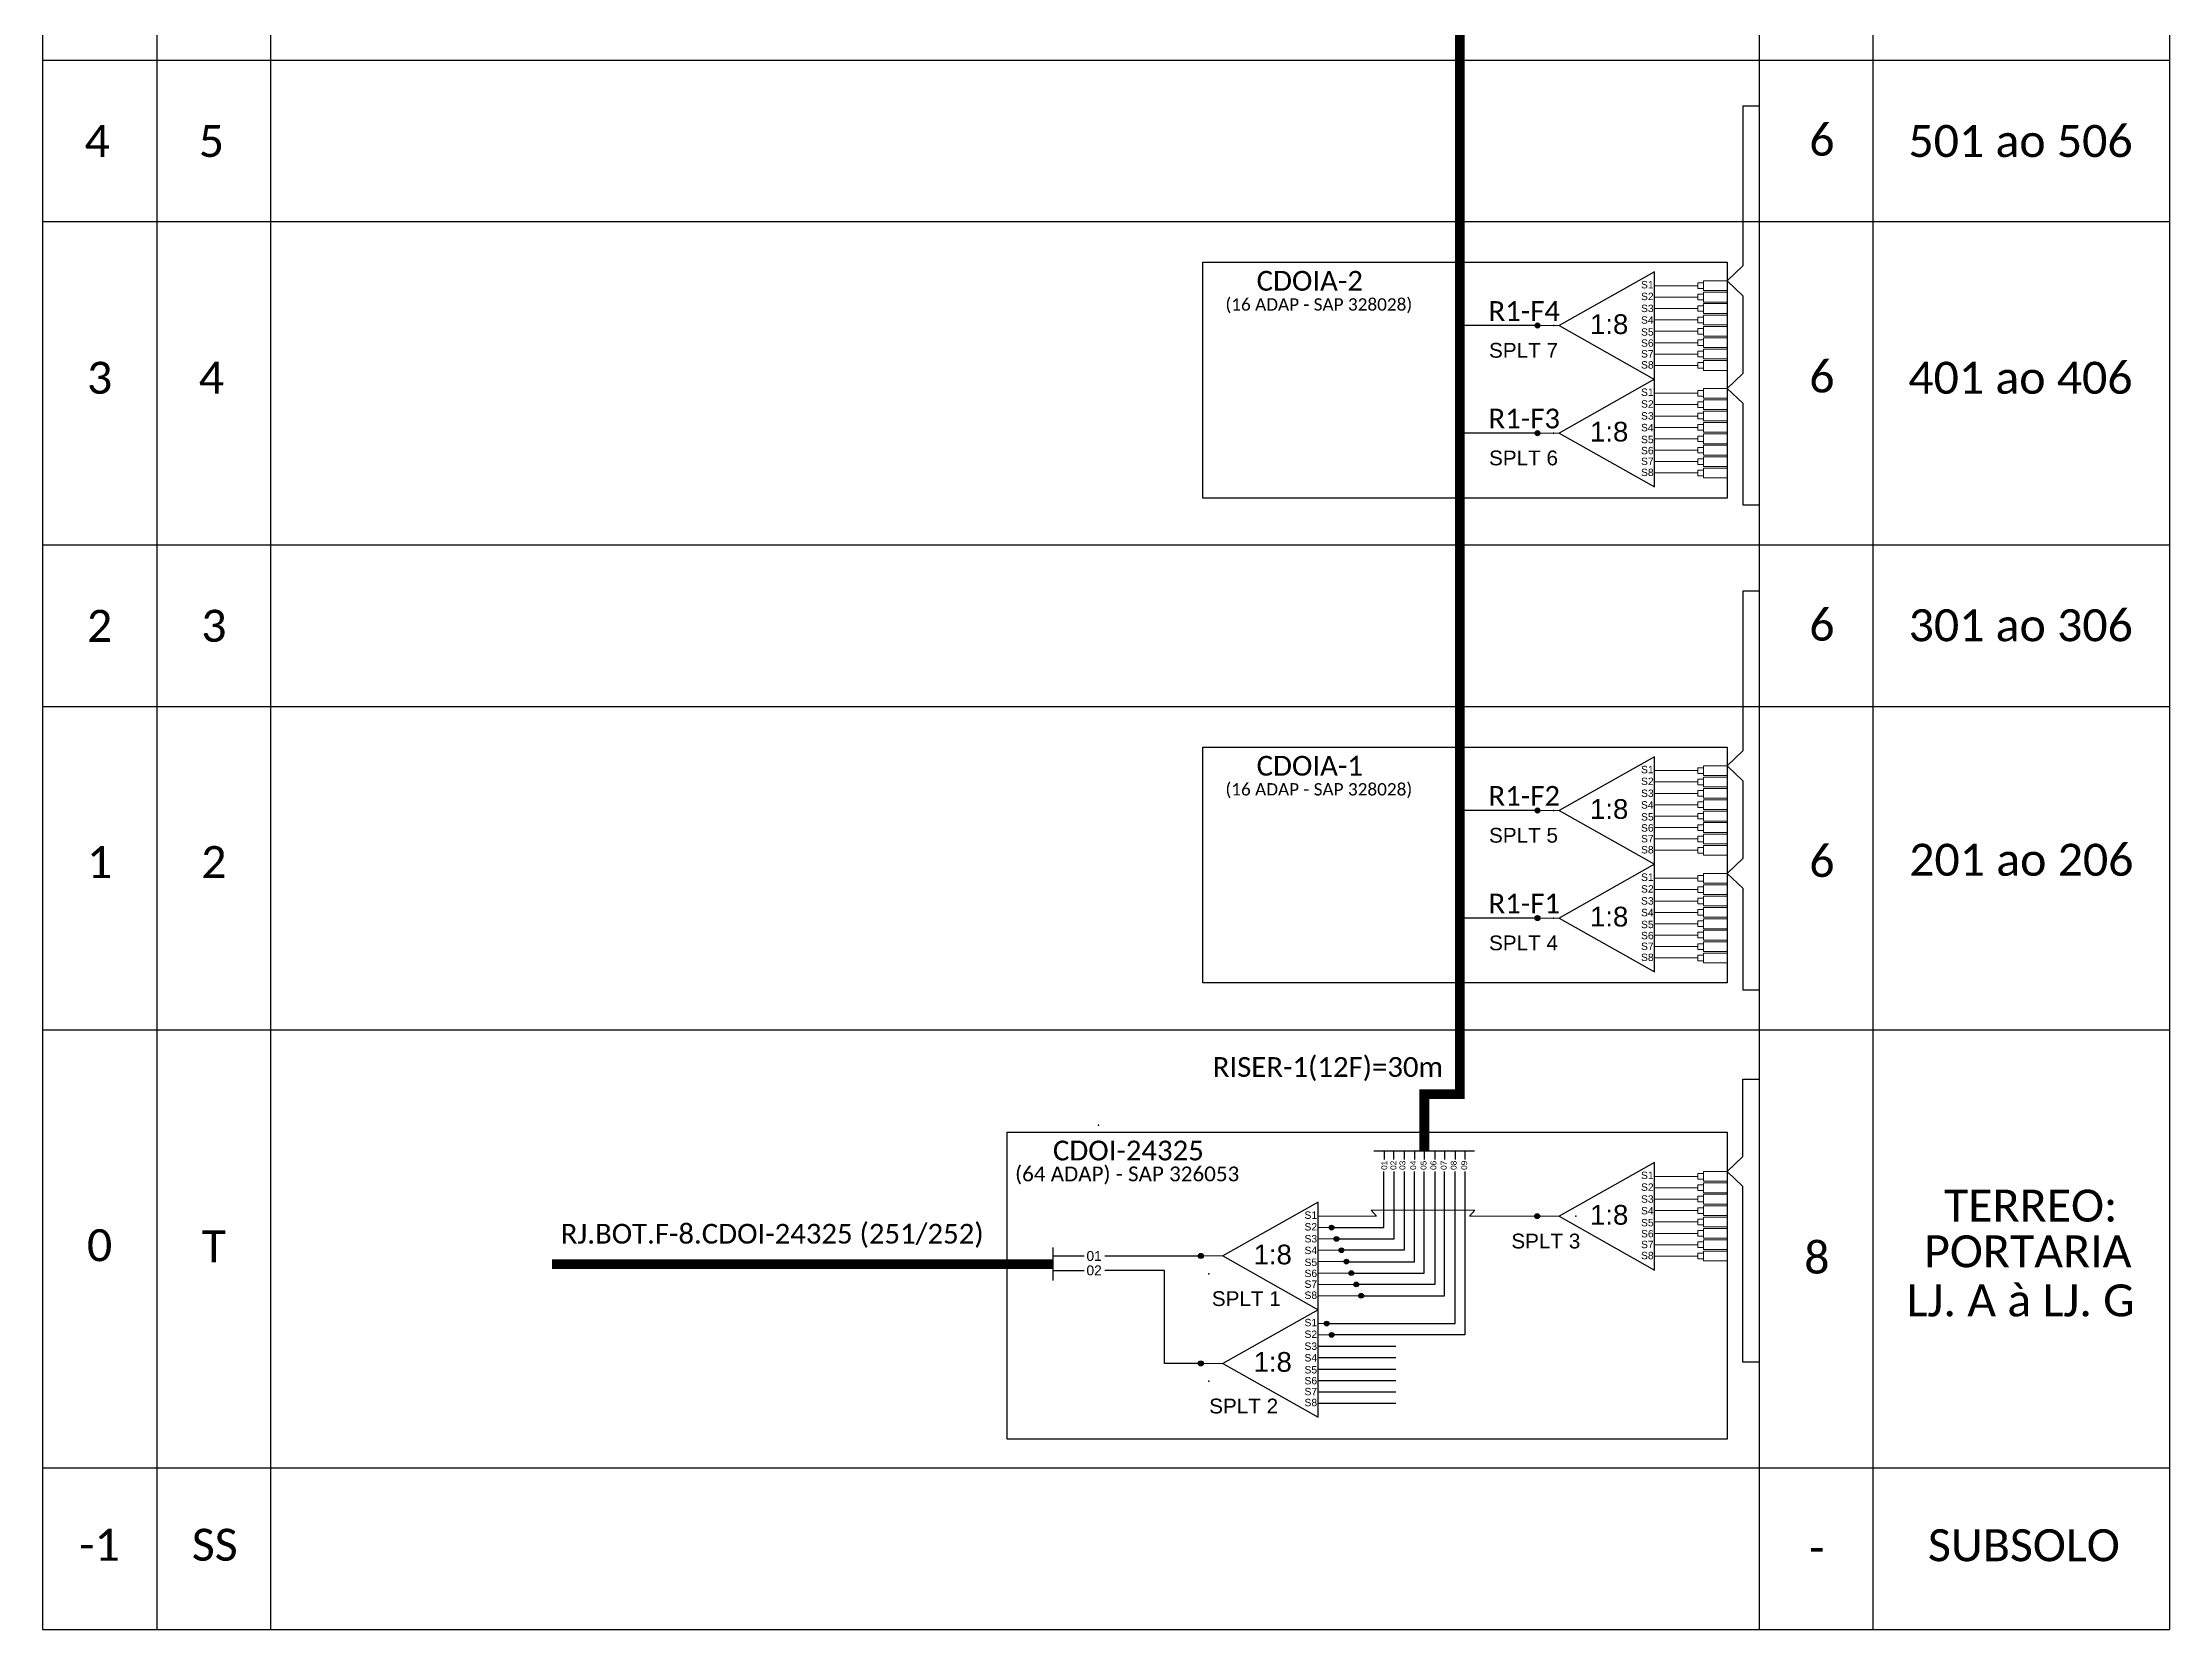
# Model space of a CAD drawing. Extents: x -4 to 837, y 1 to 595.
# Drawn here: x 341.7 to 557.3, y 247.5 to 408.2 of the extents above; entities that cross this region are included whole.
import ezdxf
from ezdxf.enums import TextEntityAlignment as Align

# ---------------------------------------------------------------- set-up
doc = ezdxf.new("R2010")
doc.units = 0
doc.styles.add('ARIAL', font='arial.ttf')
doc.styles.add('WMF-Calibri0', font='calibri.ttf')
doc.linetypes.add('RESERVA', pattern='A,0.5,-0.15,["RESERVA",Standard,S=0.18,R=0,X=0,Y=-0.1],-1.3', length=1.95)

# ---------------------------------------------------------------- blocks, each defined once
blk = doc.blocks.new('SPLITTER_')
blk.add_point((0, 0))
at = {"style": 'ARIAL', "flags": 4}
blk.add_attdef('SPLT', (0, -3.26), '', height=1.5, dxfattribs=at)
blk = doc.blocks.new('LEG_CDO64_DIR')
blk.add_point((0, 0))
at = {"color": 1, "style": 'WMF-Calibri0', "flags": 4}
blk.add_attdef('CDO', (-2.62, -3.57), '', height=2, dxfattribs=at)
blk.add_attdef('MODELO', text='', height=1.5, dxfattribs=at).set_placement((-1.52, -5.5), align=Align.CENTER)
blk = doc.blocks.new('SPLT_1-8_SC-APC')
at = {"color": 1}
blk.add_lwpolyline([(-7.37, -2.1), (-17.04, -7.55), (-7.37, -13), (-7.37, -2.1)], dxfattribs=at)
at = {"color": 3, "lineweight": 0}
for points in [[(-2.99, -3.51), (-7.37, -3.51)], [(-2.41, -3.02), (-2.41, -4)], [(-2.41, -3.02), (0, -3.02)], [(-2.41, -4), (0, -4)], [(-2.41, -4.17), (-2.41, -5.16)], [(-2.41, -4.17), (0, -4.17)], [(-7.37, -4.66), (-2.99, -4.66)], [(-7.37, -5.82), (-2.99, -5.82)], [(-2.41, -5.16), (0, -5.16)], [(-2.41, -5.32), (-2.41, -6.31)], [(-2.41, -5.32), (0, -5.32)], [(-2.41, -6.31), (0, -6.31)], [(-7.37, -6.97), (-2.99, -6.97)], [(-7.37, -8.12), (-2.99, -8.12)], [(-2.41, -6.48), (-2.41, -7.46)], [(-2.41, -6.48), (0, -6.48)], [(-2.41, -7.46), (0, -7.46)], [(-2.41, -7.63), (-2.41, -8.62)], [(-2.41, -7.63), (0, -7.63)], [(-2.41, -8.62), (0, -8.62)], [(-7.37, -9.28), (-2.99, -9.28)], [(-7.37, -10.43), (-2.99, -10.43)], [(-2.41, -8.78), (-2.41, -9.77)], [(-2.41, -8.78), (0, -8.78)], [(-2.41, -9.77), (0, -9.77)], [(-2.41, -9.94), (-2.41, -10.92)], [(-2.41, -9.94), (0, -9.94)], [(-7.37, -11.58), (-2.99, -11.58)], [(-2.41, -10.92), (0, -10.92)], [(-2.41, -11.09), (-2.41, -12.08)], [(-2.41, -11.09), (0, -11.09)], [(-2.41, -12.08), (0, -12.08)]]:
    blk.add_lwpolyline(points, dxfattribs=at)
for points in [[(-2.99, -3.22), (-2.41, -3.22), (-2.41, -3.8), (-2.99, -3.8)], [(-2.99, -4.38), (-2.41, -4.38), (-2.41, -4.95), (-2.99, -4.95)], [(-2.99, -5.53), (-2.41, -5.53), (-2.41, -6.1), (-2.99, -6.1)], [(-2.99, -6.68), (-2.41, -6.68), (-2.41, -7.26), (-2.99, -7.26)], [(-2.99, -7.84), (-2.41, -7.84), (-2.41, -8.41), (-2.99, -8.41)], [(-2.99, -8.99), (-2.41, -8.99), (-2.41, -9.56), (-2.99, -9.56)], [(-2.99, -10.14), (-2.41, -10.14), (-2.41, -10.72), (-2.99, -10.72)], [(-2.99, -11.3), (-2.41, -11.3), (-2.41, -11.87), (-2.99, -11.87)]]:
    blk.add_lwpolyline(points, close=True, dxfattribs=at)
at = {"color": 1, "lineweight": 0}
blk.add_lwpolyline([(-17.04, -7.55), (-19.26, -7.55)], dxfattribs=at)
at = {"color": 1, "style": 'ARIAL'}
for s, height, p in [('S1', 0.75, (-8.74, -3.78)), ('S2', 0.75, (-8.74, -4.97)), ('1:8', 2, (-13.91, -8.4)), ('S3', 0.75, (-8.74, -6.18)), ('S4', 0.75, (-8.74, -7.36)), ('S5', 0.75, (-8.74, -8.57)), ('S6', 0.75, (-8.74, -9.69)), ('S7', 0.75, (-8.74, -10.78)), ('S8', 0.75, (-8.74, -11.9))]:
    blk.add_text(s, height=height, dxfattribs=at).set_placement(p)

msp = doc.modelspace()

# ---------------------------------------------------------------- hatches: boundary and pattern name
h = msp.add_hatch(color=3)
h.dxf.hatch_style = 1
edge = h.paths.add_edge_path()
edge.add_arc((493.24, 379.56), 0.256, 0, 360)
h = msp.add_hatch(color=3)
h.dxf.hatch_style = 1
edge = h.paths.add_edge_path()
edge.add_arc((493.24, 368.66), 0.256, 0, 360)
h = msp.add_hatch(color=3)
h.dxf.hatch_style = 1
edge = h.paths.add_edge_path()
edge.add_arc((493.24, 330.44), 0.256, 0, 360)
h = msp.add_hatch(color=3)
h.dxf.hatch_style = 1
edge = h.paths.add_edge_path()
edge.add_arc((493.24, 319.55), 0.256, 0, 360)
h = msp.add_hatch(color=3)
h.dxf.hatch_style = 1
edge = h.paths.add_edge_path()
edge.add_arc((493.21, 289.35), 0.242, 0, 360)
h = msp.add_hatch(color=3)
h.dxf.hatch_style = 1
edge = h.paths.add_edge_path()
edge.add_arc((472.37, 288.2), 0.241, 0, 360)
h = msp.add_hatch(color=3)
h.dxf.hatch_style = 1
edge = h.paths.add_edge_path()
edge.add_arc((472.87, 287.05), 0.241, 0, 360)
h = msp.add_hatch(color=3)
h.dxf.hatch_style = 1
edge = h.paths.add_edge_path()
edge.add_arc((459.13, 285.32), 0.256, 0, 360)
h = msp.add_hatch(color=3)
h.dxf.hatch_style = 1
edge = h.paths.add_edge_path()
edge.add_arc((473.37, 285.9), 0.241, 0, 360)
h = msp.add_hatch(color=3)
h.dxf.hatch_style = 1
edge = h.paths.add_edge_path()
edge.add_arc((473.87, 284.75), 0.241, 0, 360)
h = msp.add_hatch(color=3)
h.dxf.hatch_style = 1
edge = h.paths.add_edge_path()
edge.add_arc((474.37, 283.59), 0.241, 0, 360)
h = msp.add_hatch(color=3)
h.dxf.hatch_style = 1
edge = h.paths.add_edge_path()
edge.add_arc((474.87, 282.44), 0.241, 0, 360)
h = msp.add_hatch(color=3)
h.dxf.hatch_style = 1
edge = h.paths.add_edge_path()
edge.add_arc((475.37, 281.29), 0.241, 0, 360)
h = msp.add_hatch(color=3)
h.dxf.hatch_style = 1
edge = h.paths.add_edge_path()
edge.add_arc((471.87, 278.47), 0.241, 0, 360)
h = msp.add_hatch(color=3)
h.dxf.hatch_style = 1
edge = h.paths.add_edge_path()
edge.add_arc((472.37, 277.32), 0.241, 0, 360)
h = msp.add_hatch(color=3)
h.dxf.hatch_style = 1
edge = h.paths.add_edge_path()
edge.add_arc((459.13, 274.44), 0.256, 0, 360)

# ---------------------------------------------------------------- linework, layer by layer
for p, q in [((341.75, 549.13), (341.75, 247.49)), ((557.28, 549.13), (557.28, 247.49)), ((341.75, 247.49), (557.28, 247.49))]:
    msp.add_line(p, q)
for points in [[(364.89, 247.49), (364.89, 549.13)], [(515.69, 549.13), (515.69, 247.49)], [(353.32, 545.02), (353.32, 247.49)], [(527.26, 247.49), (527.26, 540.91)], [(341.75, 406.45), (557.28, 406.45)], [(341.75, 390.08), (557.28, 390.08)], [(341.75, 357.34), (557.28, 357.34)], [(341.75, 340.97), (557.28, 340.97)], [(341.75, 308.22), (557.28, 308.22)], [(341.75, 263.86), (557.28, 263.86)]]:
    msp.add_lwpolyline(points)
at = {"color": 5, "const_width": 1}
msp.add_lwpolyline([(485.37, 497.64), (485.37, 301.71), (481.77, 301.71), (481.77, 295.98)], dxfattribs=at)
at = {"color": 3}
for points in [[(515.7, 401.78), (514.05, 401.78), (514.04, 385.59), (512.47, 384.09), (514.04, 382.58), (514.04, 374.7), (512.47, 373.19), (514.04, 371.68), (514.04, 361.41), (515.69, 361.41)], [(515.7, 352.66), (514.05, 352.67), (514.04, 336.48), (512.47, 334.97), (514.04, 333.46), (514.04, 325.58), (512.47, 324.07), (514.04, 322.57), (514.04, 312.29), (515.69, 312.29)], [(515.69, 274.56), (514.04, 274.56), (514.04, 292.37), (512.47, 293.87), (514.04, 295.38), (514.04, 303.23), (515.69, 303.23)], [(444.15, 285.32), (447.31, 285.32)], [(449.38, 285.32), (459.13, 285.32)]]:
    msp.add_lwpolyline(points, dxfattribs=at)
at = {"color": 1}
for points in [[(459.34, 385.99), (512.47, 385.99), (512.47, 362.09), (459.34, 362.09)], [(459.34, 336.87), (512.47, 336.87), (512.47, 312.98), (459.34, 312.98)], [(439.51, 297.86), (512.47, 297.86), (512.47, 266.78), (439.51, 266.78)]]:
    msp.add_lwpolyline(points, close=True, dxfattribs=at)
at = {"color": 5}
for points in [[(493.21, 379.56), (485.37, 379.56)], [(493.21, 368.66), (485.37, 368.66)], [(493.21, 330.44), (485.37, 330.44)], [(493.21, 319.55), (485.37, 319.55)], [(476.67, 295.98), (486.87, 295.98)], [(477.71, 295.98), (477.71, 295.1)], [(478.64, 295.98), (478.64, 295.1)], [(479.72, 295.98), (479.72, 295.1)], [(480.77, 295.98), (480.77, 295.1)], [(481.77, 295.98), (481.77, 295.1)], [(482.82, 295.98), (482.82, 295.1)], [(483.82, 295.98), (483.82, 295.1)], [(484.89, 295.98), (484.89, 295.1)], [(485.89, 295.98), (485.89, 295.1)], [(472.11, 278.47), (484.89, 278.47), (484.89, 293.88)], [(485.89, 293.88), (485.89, 277.32), (472.31, 277.32)], [(472.61, 288.2), (477.67, 288.2), (477.67, 293.88)], [(473.11, 287.05), (478.72, 287.05), (478.72, 293.88)], [(479.72, 293.88), (479.72, 285.9), (473.39, 285.9)], [(474.11, 284.74), (480.77, 284.74), (480.77, 293.88)], [(474.61, 283.59), (481.77, 283.59), (481.77, 293.88)], [(482.82, 293.88), (482.82, 282.44), (474.89, 282.44)], [(475.61, 281.29), (483.82, 281.29), (483.82, 293.88)]]:
    msp.add_lwpolyline(points, dxfattribs=at)
at = {"color": 1}
for points in [[(471, 290.76), (461.35, 285.32), (471, 279.88), (471, 290.76)], [(444.15, 282.82), (444.15, 286.17)], [(471, 279.88), (461.35, 274.44), (471, 269), (471, 279.88)]]:
    msp.add_lwpolyline(points, dxfattribs=at)
at = {"color": 7, "lineweight": 0}
for points in [[(471, 289.35), (476.93, 289.35)], [(476.93, 289.35), (476.38, 289.97), (476.9, 289.97)], [(486.34, 289.35), (486.9, 289.97), (476.9, 289.97)], [(492.97, 289.35), (486.34, 289.35)], [(471, 288.2), (472.37, 288.2)], [(471, 287.05), (472.87, 287.05)], [(471, 285.9), (473.37, 285.9)], [(471, 284.75), (473.87, 284.75)], [(471, 283.59), (474.37, 283.59)], [(471, 282.44), (474.87, 282.44)], [(471, 281.29), (475.37, 281.29)], [(471.87, 278.47), (471, 278.47)], [(471, 277.32), (472.37, 277.32)]]:
    msp.add_lwpolyline(points, dxfattribs=at)
at = {"color": 1, "const_width": 1}
msp.add_lwpolyline([(393.38, 284.49), (444.15, 284.49)], dxfattribs=at)
at = {"color": 1, "lineweight": 0}
for points in [[(461.35, 285.32), (459.13, 285.32)], [(461.35, 274.44), (459.13, 274.44)]]:
    msp.add_lwpolyline(points, dxfattribs=at)
at = {"color": 2}
for points in [[(444.15, 283.86), (447.31, 283.86)], [(459.13, 274.44), (455.44, 274.44), (455.44, 283.86), (449.38, 283.86)]]:
    msp.add_lwpolyline(points, dxfattribs=at)
at = {"color": 8, "linetype": 'RESERVA', "ltscale": 4}
for points in [[(471, 276.17), (478.9, 276.17)], [(471, 275.02), (478.9, 275.02)], [(471, 273.87), (478.9, 273.87)], [(471, 272.72), (478.9, 272.72)], [(471, 271.57), (478.9, 271.57)], [(471, 270.42), (478.9, 270.42)]]:
    msp.add_lwpolyline(points, dxfattribs=at)
at = {"color": 3}
for centre, radius in [((493.24, 379.56), 0.256), ((493.24, 368.66), 0.256), ((493.24, 330.44), 0.256), ((493.24, 319.55), 0.256), ((493.21, 289.35), 0.242), ((472.37, 288.2), 0.241), ((472.87, 287.05), 0.241), ((459.13, 285.32), 0.256), ((473.37, 285.9), 0.241), ((473.87, 284.75), 0.241), ((474.37, 283.59), 0.241), ((474.87, 282.44), 0.241), ((475.37, 281.29), 0.241), ((471.87, 278.47), 0.241), ((472.37, 277.32), 0.241), ((459.13, 274.44), 0.256)]:
    msp.add_circle(centre, radius, dxfattribs=at)

# ---------------------------------------------------------------- block references
for p in [(512.47, 387.1), (512.47, 376.21), (512.47, 337.99), (512.47, 327.09), (512.47, 296.89)]:
    msp.add_blockref('SPLT_1-8_SC-APC', p, dxfattribs=at)
ref = msp.add_blockref('SPLITTER_', (494.86, 379.56), dxfattribs=dict(xscale=-1))
ref.add_attrib('SPLT', 'SPLT 7', (488.33, 376.3), dxfattribs={"height": 1.5, "style": 'ARIAL'})
ref = msp.add_blockref('SPLITTER_', (494.86, 368.66), dxfattribs=dict(xscale=-1))
ref.add_attrib('SPLT', 'SPLT 6', (488.33, 365.4), dxfattribs={"height": 1.5, "style": 'ARIAL'})
ref = msp.add_blockref('SPLITTER_', (494.86, 330.44), dxfattribs=dict(xscale=-1))
ref.add_attrib('SPLT', 'SPLT 5', (488.33, 327.18), dxfattribs={"height": 1.5, "style": 'ARIAL'})
ref = msp.add_blockref('SPLITTER_', (494.86, 319.55), dxfattribs=dict(xscale=-1))
ref.add_attrib('SPLT', 'SPLT 4', (488.33, 316.28), dxfattribs={"height": 1.5, "style": 'ARIAL'})
ref = msp.add_blockref('LEG_CDO64_DIR', (448.75, 298.57))
ref.add_attrib('CDO', 'CDOI-24325', (444.14, 295), dxfattribs={"color": 1, "height": 2, "style": 'WMF-Calibri0'})
ref.add_attrib('MODELO', '(64 ADAP) - SAP 326053', dxfattribs={"color": 1, "height": 1.5, "style": 'WMF-Calibri0'}).set_placement((451.66, 292.88), align=Align.CENTER)
ref = msp.add_blockref('SPLITTER_', (497.12, 289.35), dxfattribs=dict(xscale=-1))
ref.add_attrib('SPLT', 'SPLT 3', (490.59, 286.08), dxfattribs={"height": 1.5, "style": 'ARIAL'})
ref = msp.add_blockref('SPLITTER_', (459.94, 283.51))
ref.add_attrib('SPLT', 'SPLT 1', (460.24, 280.25), dxfattribs={"height": 1.5, "style": 'ARIAL'})
ref = msp.add_blockref('SPLITTER_', (459.94, 272.63))
ref.add_attrib('SPLT', 'SPLT 2', (459.97, 269.37), dxfattribs={"height": 1.5, "style": 'ARIAL'})

# ---------------------------------------------------------------- texts
at = {"color": 7, "style": 'WMF-Calibri0'}
for s, p in [('501 ao 506', (530.83, 396.63)), ('401 ao 406', (530.82, 372.65)), ('301 ao 306', (530.85, 347.58)), ('201 ao 206', (530.91, 323.83)), ('TERREO:', (534.43, 288.8)), ('PORTARIA', (532.42, 284.17)), ('LJ. A à LJ. G', (530.64, 279.2)), ('SUBSOLO', (532.81, 254.4))]:
    msp.add_text(s, height=3.24, dxfattribs=at).set_placement(p)
at = {"color": 1}
for s, height, style, p in [('CDOIA-2', 2, 'WMF-Calibri0', (464.78, 383.09)), ('CDOIA-1', 2, 'WMF-Calibri0', (464.78, 333.97)), ('RJ.BOT.F-8.CDOI-24325 (251/252)', 2, 'WMF-Calibri0', (394.26, 286.57)), ('S1', 0.749, 'ARIAL', (469.63, 289.08)), ('S2', 0.749, 'ARIAL', (469.63, 287.9)), ('S3', 0.749, 'ARIAL', (469.63, 286.69)), ('1:8', 1.996, 'ARIAL', (464.47, 284.47)), ('S4', 0.749, 'ARIAL', (469.63, 285.51)), ('S5', 0.749, 'ARIAL', (469.63, 284.3)), ('S6', 0.749, 'ARIAL', (469.63, 283.18)), ('S7', 0.749, 'ARIAL', (469.63, 282.09)), ('S8', 0.749, 'ARIAL', (469.63, 280.97)), ('S1', 0.749, 'ARIAL', (469.63, 278.2)), ('S2', 0.749, 'ARIAL', (469.63, 277.02)), ('S3', 0.749, 'ARIAL', (469.63, 275.81)), ('1:8', 1.996, 'ARIAL', (464.47, 273.59)), ('S4', 0.749, 'ARIAL', (469.63, 274.63)), ('S5', 0.749, 'ARIAL', (469.63, 273.42)), ('S6', 0.749, 'ARIAL', (469.63, 272.31)), ('S7', 0.749, 'ARIAL', (469.63, 271.21)), ('S8', 0.749, 'ARIAL', (469.63, 270.1))]:
    msp.add_text(s, height=height, dxfattribs=dict(at, style=style)).set_placement(p)
at = {"color": 1, "style": 'WMF-Calibri0'}
for p in [(471.08, 381.07), (471.08, 331.96)]:
    msp.add_text('(16 ADAP - SAP 328028)', height=1.25, dxfattribs=at).set_placement(p, align=Align.CENTER)
at = {"color": 5, "style": 'WMF-Calibri0'}
for s, p in [('R1-F4', (488.28, 380.03)), ('R1-F3', (488.28, 369.14)), ('R1-F2', (488.28, 330.92)), ('R1-F1', (488.28, 320.02)), ('RISER-1(12F)=30m', (460.33, 303.46))]:
    msp.add_text(s, height=2, dxfattribs=at).set_placement(p)
at = {"style": 'ARIAL'}
for s, p in [('01', (477.71, 294.5)), ('02', (478.63, 294.5)), ('03', (479.55, 294.5)), ('04', (480.64, 294.5)), ('05', (481.69, 294.5)), ('06', (482.69, 294.5)), ('07', (483.74, 294.5)), ('08', (484.74, 294.5)), ('09', (485.81, 294.5))]:
    msp.add_text(s, height=0.6, rotation=90, dxfattribs=at).set_placement(p, align=Align.MIDDLE_CENTER)
for s, p in [('01', (448.31, 285.32)), ('02', (448.31, 283.86))]:
    msp.add_text(s, height=1, dxfattribs=at).set_placement(p, align=Align.MIDDLE_CENTER)
at = {"color": 7, "style": 'WMF-Calibri0'}
for tag, flags, p in [('4', 4, (347.29, 398.25)), ('5', 4, (358.86, 398.25)), ('6', 4, (522.06, 398.38)), ('3', 4, (347.53, 374.27)), ('4', 4, (358.86, 374.27)), ('6', 4, (522.06, 374.4)), ('2', 4, (347.53, 349.14)), ('3', 4, (359.11, 349.15)), ('6', 4, (522.06, 349.26)), ('1', 4, (347.53, 325.21)), ('2', 4, (359.11, 325.22)), ('6', 4, (522.06, 325.33)), ('0', 4, (347.53, 286.41)), ('T', 12, (359.11, 286.3)), ('8', 4, (521.55, 285.16)), ('-1', 4, (347.53, 256.07)), ('SS', 4, (359.2, 256.07)), ('-', 4, (521.55, 255.75))]:
    msp.add_attdef(tag, text='XX', height=3.24, dxfattribs=dict(at, flags=flags)).set_placement(p, align=Align.MIDDLE_CENTER)

doc.saveas('drawing.dxf')
